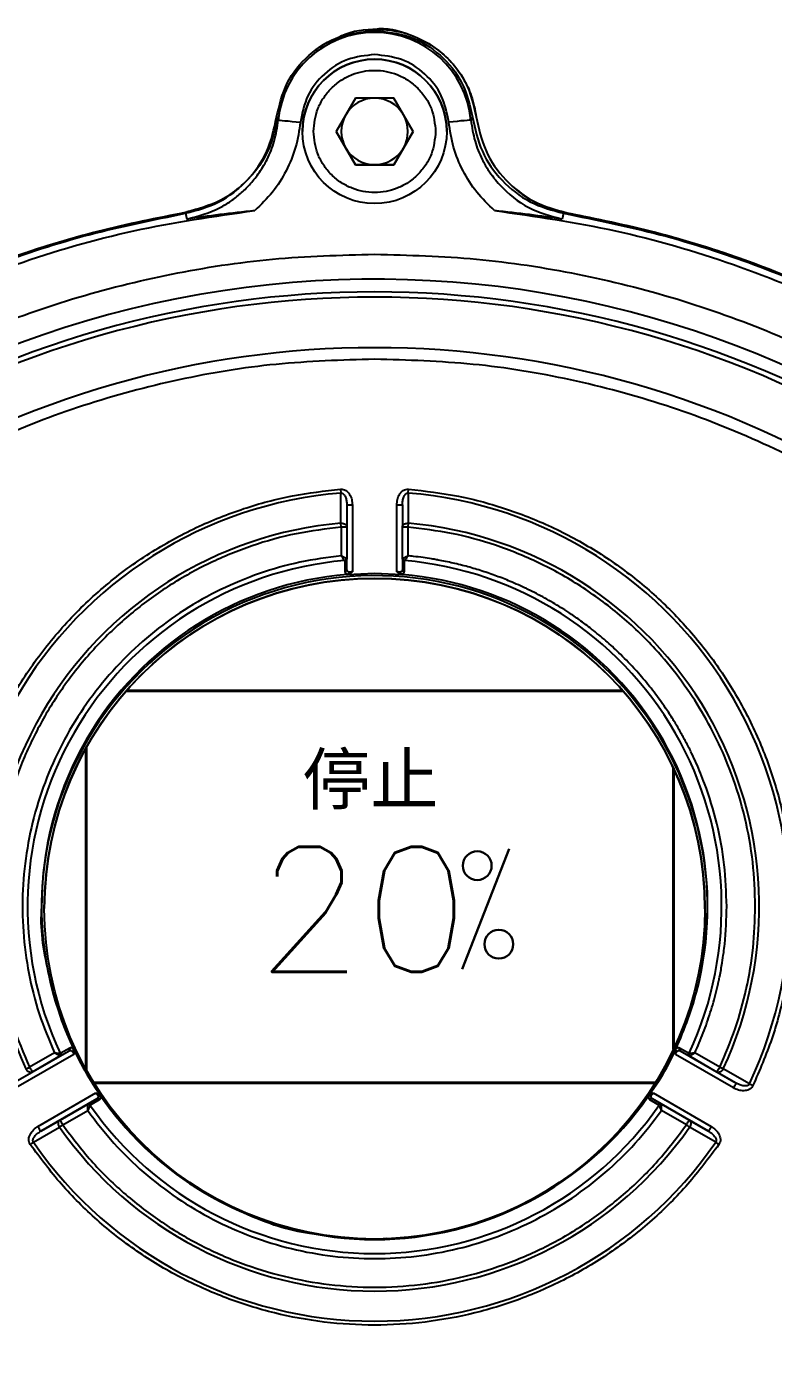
# Model space of a CAD drawing. Header units: millimetres. Extents: x 2180 to 4616, y 795 to 2518.
# Drawn here: x 2740.4 to 2807.6, y 2203.9 to 2324.9 of the extents above; entities that cross this region are included whole.
import ezdxf

# ---------------------------------------------------------------- set-up
doc = ezdxf.new("R2010")
doc.units = ezdxf.units.MM
for name, color, linetype, lineweight in [('DIM', 4, 'Continuous', 13), ('标注', 3, 'Continuous', 13), ('粗实线', 7, 'Continuous', 40)]:
    doc.layers.add(name, color=color, linetype=linetype, lineweight=lineweight)
doc.styles.add('01', font='txt.shx')

msp = doc.modelspace()

# ---------------------------------------------------------------- linework, layer by layer
at = {"color": 7, "linetype": 'Continuous', "lineweight": 25}
for p, q in [((2770.01, 2318.506), (2768.278, 2315.506)), ((2773.475, 2318.506), (2770.01, 2318.506)), ((2775.207, 2315.506), (2773.475, 2318.506)), ((2762.917, 2316.782), (2763.066, 2316.532)), ((2780.569, 2316.782), (2780.419, 2316.532)), ((2780.9, 2316.809), (2780.9, 2316.809)), ((2765.242, 2315.513), (2765.242, 2315.513)), ((2765.302, 2315.513), (2765.302, 2315.513)), ((2768.278, 2315.506), (2770.01, 2312.506)), ((2769.144, 2314.006), (2768.278, 2315.506)), ((2773.475, 2312.506), (2775.207, 2315.506)), ((2775.207, 2315.506), (2774.341, 2314.006)), ((2778.182, 2315.499), (2778.182, 2315.499)), ((2778.242, 2315.499), (2778.242, 2315.499)), ((2770.01, 2312.506), (2769.144, 2314.006)), ((2774.341, 2314.006), (2773.475, 2312.506)), ((2770.01, 2312.506), (2773.475, 2312.506)), ((2770.01, 2312.506), (2770.01, 2312.506)), ((2771.742, 2312.506), (2770.01, 2312.506)), ((2773.475, 2312.506), (2771.742, 2312.506)), ((2773.475, 2312.506), (2773.475, 2312.506)), ((2754.715, 2308.131), (2754.834, 2307.614)), ((2754.828, 2308.256), (2754.828, 2308.256)), ((2788.771, 2308.131), (2788.652, 2307.614)), ((2789.075, 2308.183), (2789.075, 2308.183)), ((2768.686, 2283.294), (2768.714, 2282.941)), ((2774.772, 2282.941), (2774.8, 2283.294)), ((2768.712, 2280.224), (2768.714, 2282.941)), ((2774.772, 2282.941), (2774.774, 2280.224)), ((2769.243, 2281.879), (2769.243, 2279.872)), ((2769.743, 2281.879), (2769.743, 2275.844)), ((2773.743, 2275.844), (2773.743, 2281.879)), ((2774.243, 2281.879), (2774.243, 2279.872)), ((2768.743, 2279.872), (2768.712, 2280.224)), ((2768.743, 2279.872), (2768.743, 2277.286)), ((2769.243, 2279.872), (2769.243, 2276.981)), ((2774.243, 2276.981), (2774.243, 2279.872)), ((2774.774, 2280.224), (2774.743, 2279.872)), ((2774.743, 2279.872), (2774.743, 2277.286)), ((2769.058, 2276.8), (2769.059, 2275.864)), ((2769.243, 2276.045), (2769.243, 2276.981)), ((2774.243, 2276.981), (2774.243, 2276.045)), ((2774.427, 2275.864), (2774.427, 2276.8)), ((2769.269, 2275.609), (2771.743, 2275.711)), ((2771.743, 2275.711), (2774.216, 2275.609)), ((2741.992, 2245.537), (2741.992, 2245.537)), ((2801.492, 2245.474), (2801.492, 2245.474)), ((2739.17, 2229.791), (2744.223, 2232.709)), ((2742.898, 2232.521), (2740.658, 2231.228)), ((2743.412, 2232.241), (2744.223, 2232.709)), ((2744.287, 2232.958), (2743.476, 2232.491)), ((2744.249, 2232.727), (2744.256, 2232.724)), ((2747.087, 2228.62), (2744.614, 2232.904)), ((2798.872, 2232.904), (2796.399, 2228.62)), ((2800.009, 2232.491), (2799.198, 2232.958)), ((2799.229, 2232.724), (2799.237, 2232.727)), ((2799.263, 2232.709), (2800.074, 2232.241)), ((2799.263, 2232.709), (2804.316, 2229.791)), ((2802.828, 2231.228), (2800.588, 2232.521)), ((2744.646, 2232.376), (2739.42, 2229.358)), ((2743.412, 2232.241), (2740.908, 2230.795)), ((2743.41, 2232.24), (2743.438, 2232.259)), ((2804.066, 2229.358), (2798.839, 2232.376)), ((2800.048, 2232.259), (2800.076, 2232.24)), ((2802.578, 2230.795), (2800.074, 2232.241)), ((2739.17, 2229.791), (2740.908, 2230.795)), ((2804.316, 2229.791), (2802.578, 2230.795)), ((2805.5, 2229.718), (2803.148, 2231.079)), ((2741.42, 2225.894), (2746.646, 2228.912)), ((2796.839, 2228.912), (2802.066, 2225.894)), ((2804.647, 2229.635), (2804.316, 2229.791)), ((2746.723, 2228.379), (2741.67, 2225.461)), ((2743.408, 2226.465), (2745.912, 2227.911)), ((2746.723, 2228.379), (2745.912, 2227.911)), ((2746.161, 2227.841), (2746.971, 2228.31)), ((2796.515, 2228.31), (2797.325, 2227.841)), ((2797.574, 2227.911), (2796.763, 2228.379)), ((2801.816, 2225.461), (2796.763, 2228.379)), ((2800.078, 2226.465), (2797.574, 2227.911)), ((2741.67, 2225.461), (2743.408, 2226.465)), ((2743.658, 2226.032), (2745.898, 2227.325)), ((2799.828, 2226.032), (2797.588, 2227.325)), ((2800.078, 2226.465), (2801.816, 2225.461)), ((2741.015, 2224.472), (2743.369, 2225.829)), ((2802.471, 2224.472), (2800.117, 2225.829)), ((2771.743, 2215.711), (2772.846, 2215.819))]:
    msp.add_line(p, q, dxfattribs=at)
at = {"color": 7, "linetype": 'Continuous', "lineweight": 25, "flags": 128}
for points in [[(2763.066, 2316.532), (2763.11, 2316.528), (2763.228, 2316.517), (2763.414, 2316.499), (2763.662, 2316.476), (2763.962, 2316.447), (2764.303, 2316.415), (2764.673, 2316.38), (2765.057, 2316.344)], [(2780.419, 2316.532), (2780.375, 2316.528), (2780.258, 2316.517), (2780.072, 2316.499), (2779.824, 2316.476), (2779.524, 2316.447), (2779.183, 2316.415), (2778.813, 2316.38), (2778.429, 2316.344)], [(2769.243, 2281.879), (2769.253, 2281.879), (2769.281, 2281.879), (2769.327, 2281.879), (2769.389, 2281.879), (2769.465, 2281.879), (2769.552, 2281.879), (2769.645, 2281.879), (2769.743, 2281.879)], [(2773.743, 2281.879), (2773.84, 2281.879), (2773.934, 2281.879), (2774.021, 2281.879), (2774.096, 2281.879), (2774.159, 2281.879), (2774.205, 2281.879), (2774.233, 2281.879), (2774.243, 2281.879)], [(2769.243, 2279.872), (2769.233, 2279.872), (2769.205, 2279.872), (2769.159, 2279.872), (2769.096, 2279.872), (2769.021, 2279.872), (2768.934, 2279.872), (2768.84, 2279.872), (2768.743, 2279.872)], [(2774.743, 2279.872), (2774.645, 2279.872), (2774.552, 2279.872), (2774.465, 2279.872), (2774.389, 2279.872), (2774.327, 2279.872), (2774.281, 2279.872), (2774.253, 2279.872), (2774.243, 2279.872)], [(2740.338, 2231.079), (2740.371, 2231.094), (2740.406, 2231.111), (2740.445, 2231.128), (2740.485, 2231.147), (2740.527, 2231.167), (2740.57, 2231.187), (2740.614, 2231.207), (2740.658, 2231.228)], [(2740.658, 2231.228), (2740.707, 2231.144), (2740.754, 2231.062), (2740.797, 2230.987), (2740.835, 2230.922), (2740.866, 2230.868), (2740.889, 2230.828), (2740.903, 2230.803), (2740.908, 2230.795)], [(2802.578, 2230.795), (2802.582, 2230.803), (2802.597, 2230.828), (2802.62, 2230.868), (2802.651, 2230.922), (2802.689, 2230.987), (2802.732, 2231.062), (2802.779, 2231.144), (2802.828, 2231.228)], [(2803.148, 2231.079), (2803.115, 2231.094), (2803.079, 2231.111), (2803.041, 2231.128), (2803.001, 2231.147), (2802.959, 2231.167), (2802.916, 2231.187), (2802.872, 2231.207), (2802.828, 2231.228)], [(2804.316, 2229.791), (2804.311, 2229.783), (2804.297, 2229.758), (2804.274, 2229.718), (2804.243, 2229.665), (2804.205, 2229.599), (2804.162, 2229.524), (2804.115, 2229.443), (2804.066, 2229.358)], [(2805.819, 2229.567), (2805.775, 2229.588), (2805.731, 2229.609), (2805.688, 2229.629), (2805.646, 2229.649), (2805.606, 2229.668), (2805.568, 2229.686), (2805.533, 2229.703), (2805.5, 2229.718)], [(2743.408, 2226.465), (2743.413, 2226.457), (2743.427, 2226.432), (2743.45, 2226.392), (2743.481, 2226.338), (2743.519, 2226.272), (2743.563, 2226.198), (2743.609, 2226.116), (2743.658, 2226.032)], [(2799.828, 2226.032), (2799.876, 2226.116), (2799.923, 2226.198), (2799.966, 2226.272), (2800.004, 2226.338), (2800.035, 2226.392), (2800.059, 2226.432), (2800.073, 2226.457), (2800.078, 2226.465)], [(2741.67, 2225.461), (2741.665, 2225.47), (2741.651, 2225.494), (2741.628, 2225.534), (2741.597, 2225.588), (2741.559, 2225.654), (2741.516, 2225.729), (2741.469, 2225.81), (2741.42, 2225.894)], [(2743.658, 2226.032), (2743.618, 2226.004), (2743.578, 2225.976), (2743.539, 2225.949), (2743.502, 2225.922), (2743.465, 2225.897), (2743.431, 2225.872), (2743.398, 2225.85), (2743.369, 2225.829)], [(2800.117, 2225.829), (2800.087, 2225.85), (2800.055, 2225.872), (2800.021, 2225.897), (2799.984, 2225.922), (2799.946, 2225.949), (2799.907, 2225.976), (2799.868, 2226.004), (2799.828, 2226.032)], [(2802.066, 2225.894), (2802.017, 2225.81), (2801.97, 2225.729), (2801.927, 2225.654), (2801.889, 2225.588), (2801.858, 2225.534), (2801.835, 2225.494), (2801.821, 2225.47), (2801.816, 2225.461)], [(2740.724, 2224.271), (2740.764, 2224.299), (2740.804, 2224.327), (2740.843, 2224.354), (2740.881, 2224.38), (2740.918, 2224.405), (2740.952, 2224.429), (2740.985, 2224.452), (2741.015, 2224.472)], [(2802.471, 2224.472), (2802.501, 2224.452), (2802.534, 2224.429), (2802.568, 2224.405), (2802.605, 2224.38), (2802.643, 2224.354), (2802.682, 2224.327), (2802.722, 2224.299), (2802.762, 2224.271)]]:
    msp.add_lwpolyline(points, dxfattribs=at)
at = {"color": 7, "linetype": 'Continuous', "lineweight": 25}
for centre, radius in [((2771.742, 2315.506), 6.5), ((2771.742, 2245.505), 29.75)]:
    msp.add_circle(centre, radius, dxfattribs=at)
for centre, radius, start, end in [((2771.743, 2315.712), 8.715, 5.40246, 174.59754), ((2771.742, 2315.506), 6.5, 0, 179.93876), ((2771.742, 2315.506), 3, 90, 150), ((2771.742, 2315.506), 3, 30, 90), ((2771.742, 2315.506), 3, 150, 210), ((2771.742, 2315.506), 3, 330, 30), ((2771.742, 2315.506), 3, 210, 270), ((2771.742, 2315.506), 3, 270, 330), ((2753.119, 2318.109), 10, 302.62258, 314.66639), ((2790.826, 2318.028), 10, 225.08863, 237.13271), ((2771.743, 2210.711), 91.48, 295.79271, 180), ((2771.743, 2210.711), 90.341, 353.64897, 186.35103), ((2771.743, 2210.711), 89.875, 353.64897, 186.35103), ((2771.743, 2210.711), 85.319, 353.33017, 186.66983), ((2771.743, 2245.711), 37.354, 94.65071, 205.34929), ((2771.743, 2245.711), 37.354, 334.65071, 85.34929), ((2771.743, 2245.711), 34.646, 95.01875, 204.98125), ((2771.743, 2245.711), 34.646, 335.01875, 84.98125), ((2771.743, 2245.711), 31.264, 94.97704, 205.02296), ((2768.971, 2277.078), 0.229, 285.08159, 349.89545), ((2769.054, 2276.99), 0.19, 271.48934, 357.31235), ((2769.054, 2276.053), 0.189, 271.61717, 357.31776), ((2774.432, 2276.99), 0.19, 182.68765, 268.51066), ((2774.432, 2276.053), 0.189, 182.6801, 268.38296), ((2774.515, 2277.078), 0.229, 190.10455, 254.91841), ((2771.743, 2245.711), 31.264, 334.97704, 85.02296), ((2771.742, 2245.505), 30, 357.22072, 180), ((2771.743, 2245.711), 30, 94.72923, 205.27077), ((2771.742, 2245.505), 29.75, 0, 179.93876), ((2771.743, 2245.711), 30, 334.72923, 85.27077), ((2743.192, 2232.428), 0.229, 310.10459, 14.91837), ((2743.31, 2232.4), 0.19, 302.68761, 28.51079), ((2744.121, 2232.868), 0.189, 302.68007, 28.38309), ((2799.365, 2232.868), 0.189, 151.61704, 237.31779), ((2800.176, 2232.4), 0.19, 151.48921, 237.31239), ((2800.294, 2232.428), 0.229, 165.08163, 229.89541), ((2745.964, 2227.627), 0.229, 45.08176, 109.89528), ((2745.999, 2227.742), 0.19, 31.48925, 117.3121), ((2771.743, 2245.711), 31.264, 214.97704, 325.02296), ((2746.81, 2228.21), 0.189, 31.61702, 117.31857), ((2771.743, 2245.711), 30, 214.72923, 325.27077), ((2796.676, 2228.21), 0.189, 62.68036, 148.38305), ((2797.487, 2227.742), 0.19, 62.6879, 148.51075), ((2797.522, 2227.627), 0.229, 70.10472, 134.91824), ((2771.743, 2245.711), 34.646, 215.01875, 324.98125), ((2771.743, 2245.711), 37.354, 214.65071, 325.34929), ((2771.743, 2210.711), 91.48, 180, 290.22656)]:
    msp.add_arc(centre, radius, start, end, dxfattribs=at)
for points in [[(2762.917, 2316.782), (2763.159, 2317.836), (2763.644, 2319.944), (2765.73, 2322.497), (2768.517, 2324.261), (2770.668, 2324.488), (2771.743, 2324.602)], [(2771.743, 2324.602), (2772.818, 2324.488), (2774.969, 2324.261), (2777.755, 2322.497), (2779.842, 2319.944), (2780.326, 2317.836), (2780.569, 2316.782)], [(2771.743, 2322.427), (2770.916, 2322.338), (2769.262, 2322.16), (2767.131, 2320.781), (2765.557, 2318.789), (2765.224, 2317.159), (2765.057, 2316.344)], [(2778.429, 2316.344), (2778.262, 2317.159), (2777.929, 2318.789), (2776.355, 2320.781), (2774.224, 2322.16), (2772.57, 2322.338), (2771.743, 2322.427)], [(2763.039, 2316.847), (2762.808, 2315.806), (2762.346, 2313.725), (2760.457, 2311.095), (2757.915, 2309.089), (2755.857, 2308.534), (2754.828, 2308.256)], [(2780.9, 2316.809), (2781.127, 2315.767), (2781.58, 2313.684), (2783.458, 2311.046), (2785.991, 2309.029), (2788.047, 2308.465), (2789.075, 2308.183)], [(2674.069, 2221.501), (2674.593, 2225.153), (2675.641, 2232.456), (2678.761, 2243.099), (2682.969, 2253.342), (2688.324, 2263.043), (2694.729, 2272.082), (2702.11, 2280.344), (2710.372, 2287.725), (2719.412, 2294.13), (2729.112, 2299.485), (2739.355, 2303.693), (2749.998, 2306.813), (2757.302, 2307.861), (2760.953, 2308.385)], [(2674.272, 2228.044), (2674.958, 2231.338), (2676.331, 2237.926), (2679.652, 2247.479), (2683.856, 2256.662), (2688.991, 2265.365), (2694.981, 2273.502), (2701.768, 2280.986), (2709.282, 2287.742), (2717.444, 2293.696), (2726.169, 2298.795), (2735.37, 2302.959), (2744.936, 2306.239), (2751.531, 2307.584), (2754.828, 2308.256)], [(2706.989, 2285.461), (2709.285, 2287.348), (2713.878, 2291.122), (2721.379, 2295.967), (2729.25, 2300.168), (2737.479, 2303.615), (2745.973, 2306.368), (2751.801, 2307.543), (2754.715, 2308.131)], [(2782.532, 2308.385), (2786.184, 2307.861), (2793.487, 2306.813), (2804.13, 2303.693), (2814.373, 2299.485), (2824.074, 2294.13), (2833.113, 2287.725), (2841.375, 2280.344), (2848.757, 2272.082), (2855.161, 2263.043), (2860.517, 2253.342), (2864.725, 2243.099), (2867.844, 2232.456), (2868.892, 2225.153), (2869.417, 2221.501)], [(2788.771, 2308.131), (2791.685, 2307.543), (2797.512, 2306.368), (2806.007, 2303.615), (2814.236, 2300.168), (2822.107, 2295.967), (2829.607, 2291.122), (2834.2, 2287.348), (2836.497, 2285.461)], [(2789.075, 2308.183), (2792.369, 2307.496), (2798.958, 2306.123), (2808.51, 2302.803), (2817.693, 2298.599), (2826.396, 2293.463), (2834.533, 2287.474), (2842.017, 2280.686), (2848.773, 2273.173), (2854.728, 2265.011), (2859.826, 2256.286), (2863.99, 2247.084), (2867.27, 2237.518), (2868.615, 2230.924), (2869.287, 2227.627)], [(2678.002, 2210.712), (2678.089, 2213.779), (2678.263, 2219.914), (2679.667, 2229.029), (2681.892, 2237.967), (2685, 2246.642), (2688.938, 2254.972), (2693.675, 2262.875), (2699.164, 2270.275), (2705.352, 2277.103), (2712.179, 2283.29), (2719.58, 2288.779), (2727.483, 2293.516), (2735.812, 2297.455), (2744.488, 2300.563), (2753.426, 2302.788), (2762.54, 2304.191), (2768.675, 2304.365), (2771.743, 2304.452)], [(2771.743, 2304.452), (2774.811, 2304.365), (2780.946, 2304.191), (2790.06, 2302.788), (2798.998, 2300.563), (2807.673, 2297.455), (2816.003, 2293.516), (2823.906, 2288.779), (2831.307, 2283.29), (2838.134, 2277.103), (2844.322, 2270.275), (2849.81, 2262.875), (2854.548, 2254.972), (2858.486, 2246.642), (2861.594, 2237.967), (2863.819, 2229.029), (2865.222, 2219.914), (2865.396, 2213.779), (2865.483, 2210.712)], [(2771.743, 2294.997), (2768.78, 2294.907), (2762.855, 2294.726), (2754.066, 2293.271), (2745.473, 2290.966), (2737.172, 2287.752), (2729.255, 2283.686), (2721.81, 2278.808), (2714.919, 2273.174), (2708.66, 2266.846), (2703.102, 2259.895), (2698.307, 2252.397), (2694.327, 2244.436), (2691.208, 2236.1), (2688.979, 2227.482), (2687.688, 2218.679), (2687.263, 2209.78), (2687.772, 2203.874), (2688.027, 2200.921)], [(2855.459, 2200.921), (2855.713, 2203.874), (2856.222, 2209.78), (2855.798, 2218.679), (2854.507, 2227.482), (2852.278, 2236.1), (2849.159, 2244.436), (2845.179, 2252.397), (2840.384, 2259.895), (2834.825, 2266.846), (2828.566, 2273.174), (2821.676, 2278.808), (2814.231, 2283.686), (2806.314, 2287.752), (2798.013, 2290.966), (2789.42, 2293.271), (2780.631, 2294.726), (2774.706, 2294.907), (2771.743, 2294.997)], [(2774.8, 2283.294), (2776.309, 2283.118), (2779.326, 2282.766), (2783.729, 2281.552), (2787.96, 2279.856), (2791.955, 2277.651), (2795.655, 2274.984), (2799.008, 2271.891), (2801.963, 2268.416), (2804.478, 2264.61), (2806.516, 2260.529), (2808.048, 2256.233), (2809.051, 2251.783), (2809.51, 2247.245), (2809.422, 2242.683), (2808.775, 2238.17), (2807.625, 2233.75), (2806.421, 2230.961), (2805.819, 2229.567)], [(2768.743, 2279.872), (2767.381, 2279.705), (2764.658, 2279.37), (2760.686, 2278.253), (2756.87, 2276.703), (2753.268, 2274.699), (2749.932, 2272.281), (2746.91, 2269.48), (2744.244, 2266.337), (2741.973, 2262.898), (2740.13, 2259.212), (2738.742, 2255.333), (2737.827, 2251.314), (2737.401, 2247.216), (2737.466, 2243.095), (2738.032, 2239.015), (2739.05, 2235.017), (2740.122, 2232.491), (2740.658, 2231.228)], [(2768.743, 2277.286), (2767.494, 2277.124), (2764.996, 2276.799), (2761.356, 2275.753), (2757.86, 2274.313), (2754.561, 2272.46), (2751.505, 2270.23), (2748.736, 2267.653), (2746.293, 2264.765), (2744.21, 2261.607), (2742.517, 2258.224), (2741.237, 2254.664), (2740.39, 2250.977), (2739.986, 2247.216), (2740.031, 2243.433), (2740.532, 2239.685), (2741.446, 2236.009), (2742.414, 2233.684), (2742.898, 2232.521)], [(2769.743, 2275.844), (2769.686, 2275.839), (2769.571, 2275.828), (2769.476, 2275.817), (2769.429, 2275.812)], [(2774.057, 2275.812), (2774.01, 2275.817), (2773.914, 2275.828), (2773.8, 2275.839), (2773.743, 2275.844)], [(2744.517, 2232.664), (2744.536, 2232.62), (2744.575, 2232.533), (2744.622, 2232.428), (2744.646, 2232.376)], [(2798.839, 2232.376), (2798.863, 2232.428), (2798.911, 2232.533), (2798.949, 2232.62), (2798.969, 2232.664)], [(2746.646, 2228.912), (2746.68, 2228.865), (2746.746, 2228.771), (2746.803, 2228.694), (2746.832, 2228.656)], [(2796.654, 2228.656), (2796.683, 2228.694), (2796.74, 2228.771), (2796.806, 2228.865), (2796.839, 2228.912)], [(2745.898, 2227.325), (2746.663, 2226.324), (2748.193, 2224.323), (2750.919, 2221.694), (2753.914, 2219.386), (2757.168, 2217.456), (2760.627, 2215.925), (2764.244, 2214.815), (2767.967, 2214.143), (2771.743, 2213.918), (2775.519, 2214.143), (2779.242, 2214.815), (2782.859, 2215.925), (2786.317, 2217.456), (2789.572, 2219.386), (2792.567, 2221.694), (2795.293, 2224.323), (2796.823, 2226.324), (2797.588, 2227.325)], [(2743.658, 2226.032), (2744.484, 2224.936), (2746.136, 2222.745), (2749.089, 2219.864), (2752.339, 2217.334), (2755.876, 2215.217), (2759.638, 2213.537), (2763.575, 2212.32), (2767.629, 2211.582), (2771.743, 2211.335), (2775.856, 2211.582), (2779.911, 2212.32), (2783.848, 2213.537), (2787.61, 2215.217), (2791.147, 2217.334), (2794.397, 2219.864), (2797.35, 2222.745), (2799.002, 2224.936), (2799.828, 2226.032)], [(2802.762, 2224.271), (2801.855, 2223.053), (2800.042, 2220.616), (2796.79, 2217.41), (2793.205, 2214.594), (2789.298, 2212.236), (2785.138, 2210.365), (2780.783, 2209.009), (2776.296, 2208.187), (2771.743, 2207.912), (2767.19, 2208.187), (2762.703, 2209.009), (2758.347, 2210.365), (2754.188, 2212.236), (2750.281, 2214.594), (2746.696, 2217.41), (2743.443, 2220.616), (2741.63, 2223.053), (2740.724, 2224.271)], [(2771.743, 2116.971), (2768.675, 2117.058), (2762.54, 2117.232), (2753.426, 2118.635), (2744.488, 2120.86), (2735.812, 2123.968), (2727.483, 2127.907), (2719.58, 2132.644), (2712.179, 2138.133), (2705.352, 2144.32), (2699.164, 2151.148), (2693.675, 2158.548), (2688.938, 2166.452), (2685, 2174.781), (2681.892, 2183.456), (2679.667, 2192.394), (2678.263, 2201.509), (2678.089, 2207.644), (2678.002, 2210.712)], [(2865.483, 2210.712), (2865.396, 2207.644), (2865.222, 2201.509), (2863.819, 2192.394), (2861.594, 2183.456), (2858.486, 2174.781), (2854.548, 2166.452), (2849.81, 2158.548), (2844.322, 2151.148), (2838.134, 2144.32), (2831.307, 2138.133), (2823.906, 2132.644), (2816.003, 2127.907), (2807.673, 2123.968), (2798.998, 2120.86), (2790.06, 2118.635), (2780.946, 2117.232), (2774.811, 2117.058), (2771.743, 2116.971)]]:
    msp.add_open_spline(points, degree=3, dxfattribs=at)
for points, knots in [([(2767.571, 2323.398), (2767.971, 2323.665), (2769.275, 2324.535), (2772.007, 2324.873), (2775.238, 2324.318), (2778.057, 2322.59), (2780.162, 2319.997), (2780.654, 2317.872), (2780.9, 2316.809)], [0, 0, 0, 0, 0.08145643, 0.26516514, 0.44887386, 0.63258257, 0.81629129, 1, 1, 1, 1]), ([(2771.75, 2324.707), (2771.753, 2324.708), (2772.805, 2324.923), (2775.058, 2324.292), (2777.255, 2323.115), (2778.518, 2321.905), (2779.155, 2321.161), (2779.86, 2320.11), (2780.554, 2318.665), (2780.781, 2317.449), (2780.9, 2316.809)], [0, 0, 0, 0, 0.0006179, 0.2439913, 0.4980561, 0.5655985, 0.6396073, 0.7200812, 0.8527937, 1, 1, 1, 1]), ([(2766.242, 2315.506), (2766.316, 2316.198), (2766.429, 2317.262), (2767.115, 2318.543), (2767.825, 2319.423), (2768.706, 2320.137), (2769.986, 2320.802), (2771.742, 2321.139), (2773.499, 2320.802), (2774.779, 2320.137), (2775.66, 2319.423), (2776.37, 2318.543), (2777.056, 2317.262), (2777.169, 2316.198), (2777.242, 2315.506)], [0, 0, 0, 0, 0.1197284, 0.1841803, 0.25, 0.3158197, 0.3802716, 0.5, 0.6197284, 0.6841803, 0.75, 0.8158197, 0.8802716, 1, 1, 1, 1]), ([(2754.715, 2308.131), (2755.747, 2308.412), (2757.809, 2308.974), (2760.353, 2310.992), (2762.235, 2313.642), (2762.69, 2315.734), (2762.917, 2316.782)], [0, 0, 0, 0, 0.2500466, 0.4994486, 0.7493959, 1, 1, 1, 1]), ([(2754.834, 2307.614), (2755.868, 2307.889), (2757.261, 2308.26), (2758.795, 2309.215), (2759.676, 2309.893), (2760.515, 2310.709), (2761.341, 2311.727), (2762.123, 2313.038), (2762.785, 2314.668), (2762.97, 2315.891), (2763.066, 2316.532)], [0, 0, 0, 0, 0.24428957, 0.32903605, 0.41448985, 0.50012501, 0.59799237, 0.71577027, 0.85107242, 1, 1, 1, 1]), ([(2765.057, 2316.344), (2764.942, 2315.584), (2764.714, 2314.069), (2763.827, 2311.941), (2762.608, 2309.984), (2761.506, 2308.919), (2760.953, 2308.385)], [0, 0, 0, 0, 0.2507669, 0.5000113, 0.749245, 1, 1, 1, 1]), ([(2782.532, 2308.385), (2781.98, 2308.919), (2780.878, 2309.984), (2779.659, 2311.941), (2778.772, 2314.069), (2778.543, 2315.584), (2778.429, 2316.344)], [0, 0, 0, 0, 0.250755, 0.4999887, 0.7492331, 1, 1, 1, 1]), ([(2780.419, 2316.532), (2780.516, 2315.891), (2780.7, 2314.668), (2781.302, 2313.188), (2781.918, 2312.1), (2782.46, 2311.333), (2783.555, 2310.046), (2785.513, 2308.466), (2787.62, 2307.894), (2788.652, 2307.614)], [0, 0, 0, 0, 0.1490589, 0.284486, 0.365253, 0.4374072, 0.5004523, 0.7554674, 1, 1, 1, 1]), ([(2780.569, 2316.782), (2780.795, 2315.737), (2781.247, 2313.648), (2783.126, 2311), (2785.671, 2308.978), (2787.737, 2308.414), (2788.771, 2308.131)], [0, 0, 0, 0, 0.2500652, 0.4994456, 0.7493864, 1, 1, 1, 1]), ([(2777.242, 2315.506), (2777.169, 2314.814), (2777.056, 2313.75), (2776.37, 2312.469), (2775.66, 2311.589), (2774.779, 2310.875), (2773.499, 2310.211), (2771.742, 2309.873), (2769.986, 2310.211), (2768.706, 2310.875), (2767.825, 2311.589), (2767.115, 2312.469), (2766.429, 2313.75), (2766.316, 2314.814), (2766.242, 2315.506)], [0, 0, 0, 0, 0.1197284, 0.1841803, 0.25, 0.3158197, 0.3802716, 0.5, 0.6197284, 0.6841803, 0.75, 0.8158197, 0.8802716, 1, 1, 1, 1]), ([(2710.435, 2288.286), (2711.704, 2289.32), (2715.444, 2292.368), (2722.17, 2296.543), (2730.343, 2300.802), (2738.572, 2304.113), (2746.708, 2306.648), (2752.159, 2307.728), (2754.828, 2308.256)], [0, 0, 0, 0, 0.0997459, 0.2940675, 0.4812543, 0.6613057, 0.8342211, 1, 1, 1, 1]), ([(2760.953, 2308.385), (2759.885, 2308.265), (2757.739, 2308.024), (2755.806, 2307.751), (2754.834, 2307.614)], [0, 0, 0, 0, 0.4975573, 1, 1, 1, 1]), ([(2788.652, 2307.614), (2787.68, 2307.751), (2785.747, 2308.024), (2783.6, 2308.265), (2782.532, 2308.385)], [0, 0, 0, 0, 0.50244267, 1, 1, 1, 1]), ([(2789.075, 2308.183), (2791.741, 2307.643), (2797.187, 2306.54), (2805.312, 2303.972), (2813.523, 2300.622), (2821.689, 2296.344), (2829.465, 2291.383), (2834.182, 2287.461), (2836.447, 2285.577)], [0, 0, 0, 0, 0.1535242, 0.3136607, 0.480409, 0.6537687, 0.8337391, 1, 1, 1, 1]), ([(2734.036, 2245.711), (2734.085, 2247.175), (2734.185, 2250.144), (2735.008, 2254.595), (2736.366, 2259.048), (2738.325, 2263.399), (2740.867, 2267.54), (2743.942, 2271.341), (2747.482, 2274.714), (2751.403, 2277.584), (2755.581, 2279.889), (2759.909, 2281.604), (2764.278, 2282.785), (2767.23, 2283.126), (2768.686, 2283.294)], [0, 0, 0, 0, 0.0782156, 0.1586051, 0.2410351, 0.3265101, 0.4128917, 0.5, 0.5870918, 0.6734733, 0.7589648, 0.8413784, 0.9217762, 1, 1, 1, 1]), ([(2768.686, 2283.294), (2768.767, 2283.292), (2768.932, 2283.289), (2769.157, 2283.181), (2769.348, 2283.021), (2769.546, 2282.758), (2769.709, 2282.37), (2769.732, 2282.043), (2769.743, 2281.879)], [0, 0, 0, 0, 0.1225406, 0.2507283, 0.3708535, 0.5011377, 0.7505279, 1, 1, 1, 1]), ([(2773.743, 2281.879), (2773.754, 2282.043), (2773.777, 2282.371), (2773.94, 2282.758), (2774.138, 2283.022), (2774.329, 2283.181), (2774.553, 2283.29), (2774.719, 2283.292), (2774.8, 2283.294)], [0, 0, 0, 0, 0.2498125, 0.4991926, 0.6288786, 0.7494851, 0.8773244, 1, 1, 1, 1]), ([(2768.714, 2282.941), (2768.735, 2282.942), (2768.778, 2282.944), (2768.862, 2282.918), (2768.958, 2282.848), (2769.05, 2282.728), (2769.149, 2282.527), (2769.227, 2282.24), (2769.237, 2282.001), (2769.243, 2281.879)], [0, 0, 0, 0, 0.0469095, 0.0936327, 0.1947106, 0.3110168, 0.4391204, 0.7135016, 1, 1, 1, 1]), ([(2774.243, 2281.879), (2774.248, 2282.001), (2774.259, 2282.24), (2774.336, 2282.528), (2774.436, 2282.728), (2774.528, 2282.848), (2774.624, 2282.918), (2774.708, 2282.944), (2774.75, 2282.942), (2774.772, 2282.941)], [0, 0, 0, 0, 0.28654563, 0.56106869, 0.68919014, 0.8054766, 0.90650496, 0.95317639, 1, 1, 1, 1]), ([(2768.712, 2280.224), (2768.777, 2280.222), (2768.877, 2280.219), (2769.001, 2280.177), (2769.085, 2280.133), (2769.156, 2280.075), (2769.224, 2279.991), (2769.236, 2279.918), (2769.243, 2279.872)], [0, 0, 0, 0, 0.2385849, 0.3638389, 0.5000025, 0.6213043, 0.7614151, 1, 1, 1, 1]), ([(2774.243, 2279.872), (2774.25, 2279.918), (2774.262, 2279.991), (2774.33, 2280.075), (2774.401, 2280.133), (2774.485, 2280.177), (2774.609, 2280.219), (2774.708, 2280.222), (2774.774, 2280.224)], [0, 0, 0, 0, 0.238585, 0.3787456, 0.4999975, 0.6362115, 0.761415, 1, 1, 1, 1]), ([(2806.036, 2245.711), (2805.991, 2247.037), (2805.901, 2249.727), (2805.158, 2253.76), (2803.723, 2258.486), (2801.176, 2263.716), (2797.633, 2268.428), (2793.907, 2272.003), (2790.369, 2274.615), (2786.596, 2276.72), (2782.685, 2278.293), (2778.733, 2279.386), (2776.061, 2279.712), (2774.743, 2279.872)], [0, 0, 0, 0, 0.07827687, 0.15871, 0.24116849, 0.36932909, 0.49988873, 0.58696496, 0.67333854, 0.75883145, 0.84127172, 0.92171409, 1, 1, 1, 1]), ([(2769.196, 2277.038), (2769.172, 2277.051), (2769.12, 2277.079), (2769.011, 2277.139), (2768.883, 2277.21), (2768.795, 2277.258), (2768.743, 2277.286)], [0, 0, 0, 0, 0.2427138, 0.5154318, 0.7146901, 1, 1, 1, 1]), ([(2769.031, 2276.857), (2769.015, 2276.88), (2768.983, 2276.929), (2768.914, 2277.033), (2768.832, 2277.153), (2768.776, 2277.237), (2768.743, 2277.286)], [0, 0, 0, 0, 0.2421389, 0.5153871, 0.7139591, 1, 1, 1, 1]), ([(2774.743, 2277.286), (2774.691, 2277.258), (2774.603, 2277.21), (2774.475, 2277.139), (2774.366, 2277.079), (2774.314, 2277.051), (2774.29, 2277.038)], [0, 0, 0, 0, 0.2853443, 0.4845682, 0.757303, 1, 1, 1, 1]), ([(2774.743, 2277.286), (2774.71, 2277.237), (2774.654, 2277.153), (2774.572, 2277.033), (2774.503, 2276.929), (2774.471, 2276.88), (2774.455, 2276.857)], [0, 0, 0, 0, 0.2860062, 0.4846128, 0.7578444, 1, 1, 1, 1]), ([(2803.46, 2245.711), (2803.417, 2246.965), (2803.331, 2249.475), (2802.638, 2253.185), (2801.811, 2255.91), (2801.113, 2257.7), (2800.72, 2258.62), (2800.299, 2259.528), (2799.849, 2260.421), (2799.371, 2261.3), (2799.025, 2261.891), (2798.774, 2262.303), (2798.48, 2262.78), (2798.014, 2263.494), (2797.44, 2264.31), (2796.912, 2265.019), (2796.373, 2265.702), (2795.801, 2266.386), (2795.37, 2266.873), (2794.696, 2267.61), (2793.834, 2268.493), (2792.558, 2269.662), (2791.369, 2270.642), (2790.25, 2271.479), (2789.315, 2272.123), (2788.52, 2272.632), (2787.801, 2273.067), (2787.077, 2273.48), (2786.324, 2273.882), (2785.769, 2274.16), (2784.984, 2274.538), (2784.047, 2274.957), (2782.72, 2275.478), (2781.45, 2275.917), (2780.363, 2276.24), (2779.482, 2276.472), (2778.813, 2276.632), (2778.141, 2276.779), (2777.645, 2276.875), (2777.221, 2276.952), (2776.769, 2277.03), (2776.078, 2277.134), (2775.369, 2277.223), (2774.913, 2277.269), (2774.743, 2277.286)], [0, 0, 0, 0, 0.0803647, 0.1607294, 0.2410941, 0.2624684, 0.283842, 0.3052151, 0.3265873, 0.3479574, 0.3693255, 0.3704427, 0.3788854, 0.405204, 0.4251182, 0.4428013, 0.4618483, 0.4808946, 0.4999402, 0.5035205, 0.5449145, 0.57896, 0.6143836, 0.643615, 0.6685119, 0.6871043, 0.7041218, 0.7223404, 0.7405585, 0.758776, 0.762108, 0.7964253, 0.8245029, 0.853496, 0.8824879, 0.8971785, 0.9118685, 0.9265578, 0.9412466, 0.9442716, 0.9541998, 0.9705965, 0.9890576, 1, 1, 1, 1]), ([(2769.031, 2276.857), (2769.039, 2276.848), (2769.055, 2276.83), (2769.057, 2276.81), (2769.058, 2276.8)], [0, 0, 0, 0, 0.4949702, 1, 1, 1, 1]), ([(2769.243, 2276.981), (2769.241, 2276.992), (2769.236, 2277.012), (2769.209, 2277.03), (2769.196, 2277.038)], [0, 0, 0, 0, 0.54466812, 1, 1, 1, 1]), ([(2769.429, 2275.812), (2769.402, 2275.825), (2769.345, 2275.853), (2769.265, 2275.929), (2769.252, 2275.999), (2769.243, 2276.045)], [0, 0, 0, 0, 0.2330855, 0.4930071, 1, 1, 1, 1]), ([(2774.243, 2276.045), (2774.234, 2275.999), (2774.221, 2275.929), (2774.141, 2275.853), (2774.084, 2275.825), (2774.057, 2275.812)], [0, 0, 0, 0, 0.5069925, 0.7668968, 1, 1, 1, 1]), ([(2774.29, 2277.038), (2774.277, 2277.03), (2774.25, 2277.012), (2774.245, 2276.992), (2774.243, 2276.981)], [0, 0, 0, 0, 0.4553331, 1, 1, 1, 1]), ([(2774.427, 2276.8), (2774.428, 2276.81), (2774.431, 2276.83), (2774.447, 2276.848), (2774.455, 2276.857)], [0, 0, 0, 0, 0.5050343, 1, 1, 1, 1]), ([(2769.059, 2275.864), (2769.062, 2275.839), (2769.069, 2275.791), (2769.126, 2275.724), (2769.212, 2275.666), (2769.297, 2275.639), (2769.339, 2275.625)], [0, 0, 0, 0, 0.2532366, 0.5010025, 0.7541237, 1, 1, 1, 1]), ([(2769.743, 2275.844), (2769.671, 2275.792), (2769.56, 2275.711), (2769.399, 2275.631), (2769.31, 2275.616), (2769.269, 2275.609)], [0, 0, 0, 0, 0.5002105, 0.7688311, 1, 1, 1, 1]), ([(2769.339, 2275.625), (2769.335, 2275.623), (2769.327, 2275.619), (2769.304, 2275.612), (2769.284, 2275.61), (2769.269, 2275.609)], [0, 0, 0, 0, 0.2208696, 0.4522607, 1, 1, 1, 1]), ([(2769.429, 2275.812), (2769.429, 2275.812), (2769.429, 2275.812), (2769.429, 2275.812), (2769.428, 2275.812), (2769.428, 2275.811), (2769.428, 2275.807), (2769.427, 2275.79), (2769.421, 2275.751), (2769.403, 2275.7), (2769.374, 2275.652), (2769.35, 2275.634), (2769.339, 2275.625)], [0, 0, 0, 0, 0.0000851, 0.0002561, 0.000889, 0.0033496, 0.0131073, 0.0523637, 0.2150037, 0.5052334, 0.751511, 1, 1, 1, 1]), ([(2774.216, 2275.609), (2774.176, 2275.616), (2774.088, 2275.631), (2773.926, 2275.711), (2773.815, 2275.792), (2773.743, 2275.844)], [0, 0, 0, 0, 0.2295204, 0.499747, 1, 1, 1, 1]), ([(2774.147, 2275.625), (2774.135, 2275.635), (2774.11, 2275.654), (2774.083, 2275.702), (2774.065, 2275.756), (2774.06, 2275.794), (2774.057, 2275.812)], [0, 0, 0, 0, 0.2602756, 0.5208003, 0.77013, 1, 1, 1, 1]), ([(2774.147, 2275.625), (2774.189, 2275.639), (2774.274, 2275.666), (2774.36, 2275.724), (2774.416, 2275.791), (2774.423, 2275.839), (2774.427, 2275.864)], [0, 0, 0, 0, 0.2457787, 0.4989916, 0.7466563, 1, 1, 1, 1]), ([(2774.216, 2275.609), (2774.202, 2275.61), (2774.182, 2275.612), (2774.159, 2275.619), (2774.151, 2275.623), (2774.147, 2275.625)], [0, 0, 0, 0, 0.5522801, 0.7827511, 1, 1, 1, 1]), ([(2741.746, 2245.742), (2741.745, 2245.732), (2741.551, 2243.77), (2742.218, 2239.814), (2743.824, 2234.158), (2746.644, 2228.934), (2750.392, 2224.366), (2754.967, 2220.587), (2760.197, 2217.884), (2764.219, 2216.423), (2766.458, 2216.228), (2766.742, 2216.203)], [0, 0, 0, 0, 0.0007589, 0.1405985, 0.2804382, 0.4202779, 0.5601176, 0.6999572, 0.8397969, 0.9796366, 1, 1, 1, 1]), ([(2795.424, 2227.504), (2795.857, 2228.009), (2797.568, 2230.004), (2799.585, 2234.187), (2801.415, 2239.802), (2801.632, 2243.724), (2801.74, 2245.679)], [0, 0, 0, 0, 0.101587, 0.4016007, 0.7016144, 1, 1, 1, 1]), ([(2800.588, 2232.521), (2800.72, 2232.817), (2800.984, 2233.408), (2801.346, 2234.31), (2801.682, 2235.222), (2801.989, 2236.144), (2802.268, 2237.075), (2802.518, 2238.014), (2802.669, 2238.663), (2802.772, 2239.139), (2802.888, 2239.694), (2803.042, 2240.538), (2803.183, 2241.498), (2803.389, 2243.185), (2803.428, 2244.577), (2803.46, 2245.711)], [0, 0, 0, 0, 0.07144385, 0.14288374, 0.21431988, 0.28576303, 0.35720674, 0.42863778, 0.50005558, 0.50406448, 0.53604837, 0.6252562, 0.69323765, 0.75009307, 1, 1, 1, 1]), ([(2802.828, 2231.228), (2803.319, 2232.374), (2804.302, 2234.666), (2805.281, 2238.281), (2805.92, 2241.972), (2805.997, 2244.464), (2806.036, 2245.711)], [0, 0, 0, 0, 0.2499816, 0.4999998, 0.7499816, 1, 1, 1, 1]), ([(2742.898, 2232.521), (2742.957, 2232.517), (2743.057, 2232.511), (2743.203, 2232.5), (2743.327, 2232.492), (2743.386, 2232.488), (2743.413, 2232.486)], [0, 0, 0, 0, 0.2860062, 0.4846128, 0.7578444, 1, 1, 1, 1]), ([(2743.339, 2232.253), (2743.316, 2232.267), (2743.265, 2232.298), (2743.159, 2232.363), (2743.034, 2232.438), (2742.948, 2232.49), (2742.898, 2232.521)], [0, 0, 0, 0, 0.242697, 0.5154318, 0.7146557, 1, 1, 1, 1]), ([(2743.476, 2232.491), (2743.467, 2232.487), (2743.448, 2232.479), (2743.425, 2232.484), (2743.413, 2232.486)], [0, 0, 0, 0, 0.5050343, 1, 1, 1, 1]), ([(2744.223, 2232.709), (2744.267, 2232.724), (2744.334, 2232.748), (2744.439, 2232.716), (2744.492, 2232.681), (2744.517, 2232.664)], [0, 0, 0, 0, 0.5069925, 0.7668968, 1, 1, 1, 1]), ([(2744.634, 2232.835), (2744.601, 2232.865), (2744.535, 2232.925), (2744.442, 2232.97), (2744.356, 2232.986), (2744.31, 2232.968), (2744.287, 2232.958)], [0, 0, 0, 0, 0.245779, 0.4989923, 0.7466569, 1, 1, 1, 1]), ([(2744.634, 2232.835), (2744.632, 2232.821), (2744.628, 2232.792), (2744.601, 2232.742), (2744.566, 2232.701), (2744.535, 2232.677), (2744.522, 2232.667), (2744.518, 2232.665), (2744.518, 2232.665), (2744.517, 2232.664), (2744.517, 2232.664), (2744.517, 2232.664), (2744.517, 2232.664)], [0, 0, 0, 0, 0.2479867, 0.4941208, 0.7906603, 0.9489512, 0.9871984, 0.9967144, 0.9991187, 0.9997404, 0.9999108, 1, 1, 1, 1]), ([(2744.614, 2232.904), (2744.62, 2232.891), (2744.628, 2232.872), (2744.634, 2232.849), (2744.634, 2232.84), (2744.634, 2232.835)], [0, 0, 0, 0, 0.5522801, 0.7827511, 1, 1, 1, 1]), ([(2744.614, 2232.904), (2744.628, 2232.865), (2744.659, 2232.781), (2744.671, 2232.601), (2744.656, 2232.465), (2744.646, 2232.376)], [0, 0, 0, 0, 0.2295204, 0.499747, 1, 1, 1, 1]), ([(2798.839, 2232.376), (2798.83, 2232.465), (2798.815, 2232.601), (2798.827, 2232.781), (2798.858, 2232.865), (2798.872, 2232.904)], [0, 0, 0, 0, 0.5002105, 0.7688311, 1, 1, 1, 1]), ([(2799.198, 2232.958), (2799.175, 2232.968), (2799.13, 2232.986), (2799.044, 2232.97), (2798.951, 2232.925), (2798.884, 2232.865), (2798.852, 2232.835)], [0, 0, 0, 0, 0.2532366, 0.5010025, 0.7541237, 1, 1, 1, 1]), ([(2798.852, 2232.835), (2798.852, 2232.84), (2798.852, 2232.849), (2798.858, 2232.872), (2798.866, 2232.891), (2798.872, 2232.904)], [0, 0, 0, 0, 0.2208696, 0.4522607, 1, 1, 1, 1]), ([(2798.969, 2232.664), (2798.969, 2232.664), (2798.969, 2232.664), (2798.968, 2232.664), (2798.968, 2232.665), (2798.967, 2232.665), (2798.964, 2232.668), (2798.95, 2232.677), (2798.92, 2232.702), (2798.884, 2232.743), (2798.858, 2232.792), (2798.854, 2232.821), (2798.852, 2232.835)], [0, 0, 0, 0, 0.00008506, 0.00025613, 0.00088898, 0.00334958, 0.01310734, 0.05236375, 0.21500365, 0.50523338, 0.75151104, 1, 1, 1, 1]), ([(2798.969, 2232.664), (2798.994, 2232.681), (2799.046, 2232.716), (2799.152, 2232.748), (2799.219, 2232.724), (2799.263, 2232.709)], [0, 0, 0, 0, 0.2330855, 0.4930071, 1, 1, 1, 1]), ([(2800.073, 2232.486), (2800.061, 2232.484), (2800.037, 2232.479), (2800.019, 2232.487), (2800.009, 2232.491)], [0, 0, 0, 0, 0.4949702, 1, 1, 1, 1]), ([(2800.073, 2232.486), (2800.1, 2232.488), (2800.159, 2232.492), (2800.283, 2232.5), (2800.428, 2232.511), (2800.529, 2232.517), (2800.588, 2232.521)], [0, 0, 0, 0, 0.2421389, 0.5153871, 0.7139591, 1, 1, 1, 1]), ([(2800.146, 2232.253), (2800.169, 2232.266), (2800.218, 2232.296), (2800.321, 2232.359), (2800.447, 2232.435), (2800.536, 2232.489), (2800.588, 2232.521)], [0, 0, 0, 0, 0.2335876, 0.4987544, 0.7053729, 1, 1, 1, 1]), ([(2743.339, 2232.253), (2743.353, 2232.246), (2743.382, 2232.231), (2743.402, 2232.237), (2743.412, 2232.241)], [0, 0, 0, 0, 0.45533314, 1, 1, 1, 1]), ([(2800.074, 2232.241), (2800.084, 2232.237), (2800.104, 2232.231), (2800.133, 2232.246), (2800.146, 2232.253)], [0, 0, 0, 0, 0.5446681, 1, 1, 1, 1]), ([(2740.908, 2230.795), (2740.865, 2230.778), (2740.796, 2230.752), (2740.689, 2230.769), (2740.603, 2230.801), (2740.523, 2230.852), (2740.425, 2230.938), (2740.372, 2231.023), (2740.338, 2231.079)], [0, 0, 0, 0, 0.238585, 0.3787456, 0.4999975, 0.6362115, 0.761415, 1, 1, 1, 1]), ([(2803.148, 2231.079), (2803.113, 2231.023), (2803.061, 2230.938), (2802.963, 2230.852), (2802.882, 2230.801), (2802.797, 2230.769), (2802.69, 2230.752), (2802.621, 2230.778), (2802.578, 2230.795)], [0, 0, 0, 0, 0.2385849, 0.3638389, 0.5000025, 0.6213043, 0.7614151, 1, 1, 1, 1]), ([(2746.646, 2228.912), (2746.728, 2228.876), (2746.853, 2228.82), (2747.004, 2228.72), (2747.061, 2228.652), (2747.087, 2228.62)], [0, 0, 0, 0, 0.5002105, 0.7688311, 1, 1, 1, 1]), ([(2796.399, 2228.62), (2796.425, 2228.651), (2796.482, 2228.72), (2796.632, 2228.82), (2796.758, 2228.876), (2796.839, 2228.912)], [0, 0, 0, 0, 0.2295204, 0.499747, 1, 1, 1, 1]), ([(2805.819, 2229.567), (2805.778, 2229.497), (2805.692, 2229.355), (2805.486, 2229.215), (2805.252, 2229.129), (2804.925, 2229.09), (2804.508, 2229.142), (2804.213, 2229.286), (2804.066, 2229.358)], [0, 0, 0, 0, 0.1225406, 0.2507283, 0.3708535, 0.5011377, 0.7505279, 1, 1, 1, 1]), ([(2805.5, 2229.718), (2805.49, 2229.699), (2805.471, 2229.662), (2805.406, 2229.602), (2805.297, 2229.554), (2805.147, 2229.535), (2804.923, 2229.547), (2804.759, 2229.599), (2804.647, 2229.635)], [0, 0, 0, 0, 0.06574553, 0.13122986, 0.27289447, 0.43590199, 0.61544419, 1, 1, 1, 1]), ([(2745.912, 2227.911), (2745.904, 2227.903), (2745.889, 2227.889), (2745.887, 2227.856), (2745.886, 2227.842)], [0, 0, 0, 0, 0.5446681, 1, 1, 1, 1]), ([(2745.886, 2227.842), (2745.887, 2227.814), (2745.888, 2227.755), (2745.891, 2227.63), (2745.894, 2227.485), (2745.896, 2227.384), (2745.898, 2227.325)], [0, 0, 0, 0, 0.2427138, 0.5154318, 0.7146901, 1, 1, 1, 1]), ([(2746.125, 2227.788), (2746.113, 2227.764), (2746.087, 2227.711), (2746.032, 2227.6), (2745.968, 2227.468), (2745.924, 2227.378), (2745.898, 2227.325)], [0, 0, 0, 0, 0.2421389, 0.5153871, 0.7139591, 1, 1, 1, 1]), ([(2746.125, 2227.788), (2746.129, 2227.8), (2746.136, 2227.823), (2746.153, 2227.835), (2746.161, 2227.841)], [0, 0, 0, 0, 0.4949702, 1, 1, 1, 1]), ([(2746.832, 2228.656), (2746.834, 2228.626), (2746.838, 2228.562), (2746.812, 2228.455), (2746.758, 2228.409), (2746.723, 2228.379)], [0, 0, 0, 0, 0.233085, 0.4930073, 1, 1, 1, 1]), ([(2746.832, 2228.656), (2746.849, 2228.663), (2746.885, 2228.678), (2746.941, 2228.689), (2746.996, 2228.689), (2747.024, 2228.677), (2747.038, 2228.671)], [0, 0, 0, 0, 0.2336109, 0.4844564, 0.7436939, 1, 1, 1, 1]), ([(2746.971, 2228.31), (2746.991, 2228.325), (2747.029, 2228.355), (2747.059, 2228.438), (2747.066, 2228.541), (2747.048, 2228.628), (2747.038, 2228.671)], [0, 0, 0, 0, 0.2532366, 0.5010025, 0.7541237, 1, 1, 1, 1]), ([(2747.038, 2228.671), (2747.042, 2228.669), (2747.049, 2228.664), (2747.067, 2228.648), (2747.079, 2228.631), (2747.087, 2228.62)], [0, 0, 0, 0, 0.2208696, 0.4522607, 1, 1, 1, 1]), ([(2796.399, 2228.62), (2796.407, 2228.631), (2796.419, 2228.648), (2796.436, 2228.664), (2796.444, 2228.669), (2796.448, 2228.671)], [0, 0, 0, 0, 0.5522801, 0.7827511, 1, 1, 1, 1]), ([(2796.448, 2228.671), (2796.438, 2228.628), (2796.419, 2228.541), (2796.427, 2228.438), (2796.456, 2228.355), (2796.495, 2228.325), (2796.515, 2228.31)], [0, 0, 0, 0, 0.245779, 0.4989923, 0.7466569, 1, 1, 1, 1]), ([(2796.654, 2228.656), (2796.633, 2228.665), (2796.596, 2228.68), (2796.54, 2228.689), (2796.489, 2228.688), (2796.461, 2228.677), (2796.448, 2228.671)], [0, 0, 0, 0, 0.2846576, 0.5003137, 0.7483807, 1, 1, 1, 1]), ([(2796.763, 2228.379), (2796.727, 2228.409), (2796.674, 2228.455), (2796.648, 2228.562), (2796.652, 2228.626), (2796.654, 2228.656)], [0, 0, 0, 0, 0.5069925, 0.7668968, 1, 1, 1, 1]), ([(2797.325, 2227.841), (2797.333, 2227.835), (2797.349, 2227.823), (2797.357, 2227.8), (2797.36, 2227.788)], [0, 0, 0, 0, 0.5050343, 1, 1, 1, 1]), ([(2797.588, 2227.325), (2797.562, 2227.378), (2797.517, 2227.468), (2797.454, 2227.6), (2797.399, 2227.711), (2797.373, 2227.764), (2797.36, 2227.788)], [0, 0, 0, 0, 0.2860062, 0.4846128, 0.7578444, 1, 1, 1, 1]), ([(2797.599, 2227.842), (2797.599, 2227.856), (2797.597, 2227.889), (2797.582, 2227.903), (2797.574, 2227.911)], [0, 0, 0, 0, 0.4553331, 1, 1, 1, 1]), ([(2797.588, 2227.325), (2797.589, 2227.384), (2797.592, 2227.485), (2797.594, 2227.63), (2797.598, 2227.755), (2797.599, 2227.814), (2797.599, 2227.842)], [0, 0, 0, 0, 0.2853443, 0.4845682, 0.757303, 1, 1, 1, 1]), ([(2743.281, 2226.032), (2743.273, 2226.076), (2743.255, 2226.171), (2743.276, 2226.301), (2743.328, 2226.405), (2743.382, 2226.446), (2743.408, 2226.465)], [0, 0, 0, 0, 0.239538, 0.5175571, 0.7682031, 1, 1, 1, 1]), ([(2800.078, 2226.465), (2800.104, 2226.446), (2800.158, 2226.405), (2800.21, 2226.301), (2800.231, 2226.171), (2800.213, 2226.076), (2800.205, 2226.032)], [0, 0, 0, 0, 0.2317969, 0.4824429, 0.7604804, 1, 1, 1, 1]), ([(2740.724, 2224.271), (2740.684, 2224.342), (2740.604, 2224.487), (2740.586, 2224.736), (2740.628, 2224.981), (2740.758, 2225.284), (2741.012, 2225.619), (2741.284, 2225.803), (2741.42, 2225.894)], [0, 0, 0, 0, 0.1225406, 0.2507283, 0.3708535, 0.5011377, 0.7505279, 1, 1, 1, 1]), ([(2741.015, 2224.472), (2741.003, 2224.49), (2740.981, 2224.526), (2740.961, 2224.612), (2740.973, 2224.73), (2741.032, 2224.87), (2741.155, 2225.056), (2741.365, 2225.267), (2741.567, 2225.396), (2741.67, 2225.461)], [0, 0, 0, 0, 0.0469095, 0.0936327, 0.1947106, 0.3110168, 0.4391204, 0.7135016, 1, 1, 1, 1]), ([(2743.369, 2225.829), (2743.35, 2225.861), (2743.312, 2225.926), (2743.291, 2225.996), (2743.281, 2226.032)], [0, 0, 0, 0, 0.49355373, 1, 1, 1, 1]), ([(2800.205, 2226.032), (2800.194, 2225.996), (2800.174, 2225.926), (2800.136, 2225.861), (2800.117, 2225.829)], [0, 0, 0, 0, 0.5064463, 1, 1, 1, 1]), ([(2801.816, 2225.461), (2801.919, 2225.396), (2802.12, 2225.267), (2802.33, 2225.056), (2802.454, 2224.87), (2802.512, 2224.73), (2802.525, 2224.612), (2802.505, 2224.526), (2802.483, 2224.49), (2802.471, 2224.472)], [0, 0, 0, 0, 0.2865456, 0.5610687, 0.6891901, 0.8054766, 0.906505, 0.9531764, 1, 1, 1, 1]), ([(2802.066, 2225.894), (2802.202, 2225.802), (2802.474, 2225.619), (2802.728, 2225.284), (2802.858, 2224.981), (2802.9, 2224.736), (2802.882, 2224.487), (2802.801, 2224.342), (2802.762, 2224.271)], [0, 0, 0, 0, 0.2498125, 0.4991926, 0.6288786, 0.7494851, 0.8773244, 1, 1, 1, 1])]:
    msp.add_open_spline(points, degree=3, knots=knots, dxfattribs=at)
at = {"layer": 'DIM', "lineweight": 30}
msp.add_line((2783.853, 2250.896), (2779.634, 2240.072), dxfattribs=at)
for centre in [(2780.99, 2249.377), (2782.933, 2242.306)]:
    msp.add_circle(centre, 1.297, dxfattribs=at)
at = {"layer": '粗实线', "linetype": 'ByBlock'}
for points in [[(2749.391, 2265.139), (2794.094, 2265.139)], [(2745.762, 2231.011), (2745.762, 2260)], [(2798.672, 2258.149), (2798.672, 2232.862)], [(2797.013, 2229.807), (2746.472, 2229.807)]]:
    msp.add_lwpolyline(points, dxfattribs=at)

# ---------------------------------------------------------------- texts
at = {"layer": '标注', "attachment_point": 1, "style": '01'}
for s, insert, char_height, width in [('停止', (2765.217, 2259.422), 4.5, 32.86896), ('20', (2761.042, 2251.069), 11.25, 53.65123)]:
    msp.add_mtext(s, dxfattribs=dict(at, insert=insert, char_height=char_height, width=width))

doc.saveas('drawing.dxf')
